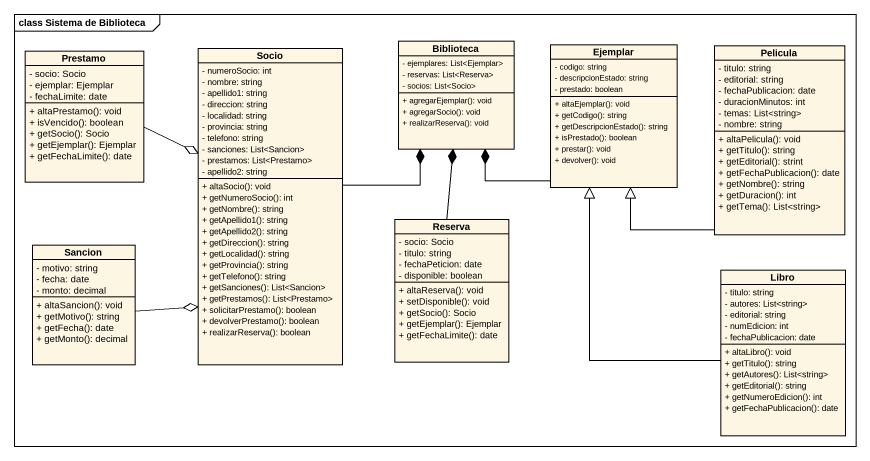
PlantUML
@startuml
mainframe class Sistema de Biblioteca
hide circle
hide empty members
skinparam classAttributeIconSize 0
class Prestamo {
  - socio: Socio
  - ejemplar: Ejemplar
  - fechaLimite: date
  + altaPrestamo(): void
  + isVencido(): boolean
  + getSocio(): Socio
  + getEjemplar(): Ejemplar
  + getFechaLimite(): date
}
class Socio {
  - numeroSocio: int
  - nombre: string
  - apellido1: string
  - direccion: string
  - localidad: string
  - provincia: string
  - telefono: string
  - sanciones: List<Sancion>
  - prestamos: List<Prestamo>
  - apellido2: string
  + altaSocio(): void
  + getNumeroSocio(): int
  + getNombre(): string
  + getApellido1(): string
  + getApellido2(): string
  + getDireccion(): string
  + getLocalidad(): string
  + getProvincia(): string
  + getTelefono(): string
  + getSanciones(): List<Sancion>
  + getPrestamos(): List<Prestamo>
  + solicitarPrestamo(): boolean
  + devolverPrestamo(): boolean
  + realizarReserva(): boolean
}
class Biblioteca {
  - ejemplares: List<Ejemplar>
  - reservas: List<Reserva>
  - socios: List<Socio>
  + agregarEjemplar(): void
  + agregarSocio(): void
  + realizarReserva(): void
}
class Ejemplar {
  - codigo: string
  - descripcionEstado: string
  - prestado: boolean
  + altaEjemplar(): void
  + getCodigo(): string
  + getDescripcionEstado(): string
  + isPrestado(): boolean
  + prestar(): void
  + devolver(): void
}
class Pelicula {
  - titulo: string
  - editorial: string
  - fechaPublicacion: date
  - duracionMinutos: int
  - temas: List<string>
  - nombre: string
  + altaPelicula(): void
  + getTitulo(): string
  + getEditorial(): strint
  + getFechaPublicacion(): date
  + getNombre(): string
  + getDuracion(): int
  + getTema(): List<string>
}
class Reserva {
  - socio: Socio
  - titulo: string
  - fechaPeticion: date
  - disponible: boolean
  + altaReserva(): void
  + setDisponible(): void
  + getSocio(): Socio
  + getEjemplar(): Ejemplar
  + getFechaLimite(): date
}
class Sancion {
  - motivo: string
  - fecha: date
  - monto: decimal
  + altaSancion(): void
  + getMotivo(): string
  + getFecha(): date
  + getMonto(): decimal
}
class Libro {
  - titulo: string
  - autores: List<string>
  - editorial: string
  - numEdicion: int
  - fechaPublicacion: date
  + altaLibro(): void
  + getTitulo(): string
  + getAutores(): List<string>
  + getEditorial(): string
  + getNumeroEdicion(): int
  + getFechaPublicacion(): date
}
Prestamo -right-o Socio
Socio -right-* Biblioteca
Ejemplar -left-* Biblioteca
Pelicula -left-|> Ejemplar
Reserva -up-* Biblioteca
Sancion -right-o Socio
Libro -up-|> Ejemplar
@enduml
